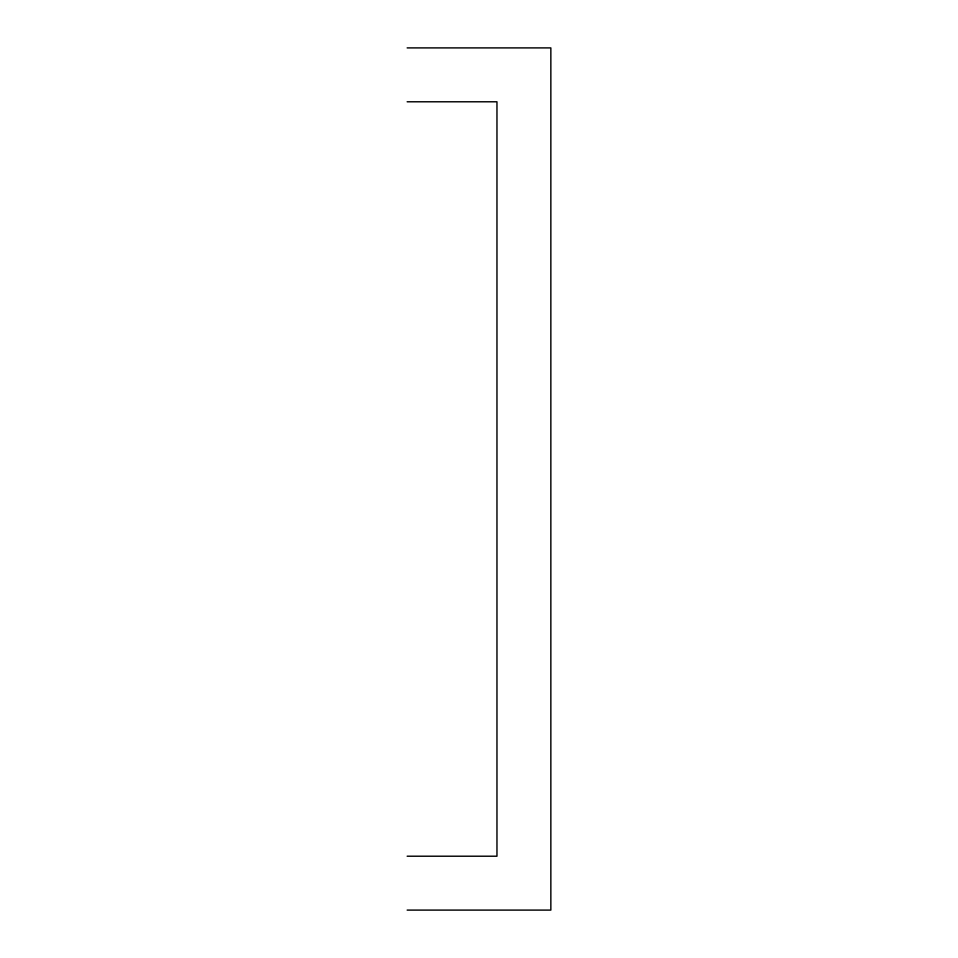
<?xml version="1.0" encoding="UTF-8"?>
<svg xmlns="http://www.w3.org/2000/svg" width="958" height="958" viewBox="0 0 958 958"><rect width="100%" height="100%" fill="white"/><g stroke="black" fill="none" stroke-linecap="round" stroke-linejoin="round"><path stroke-width="1.44" d="M407.15 47.9L550.85 47.9L550.85 910.1L407.15 910.1M407.15 101.787L496.962 101.787L496.962 856.212L407.15 856.212"/></g></svg>
